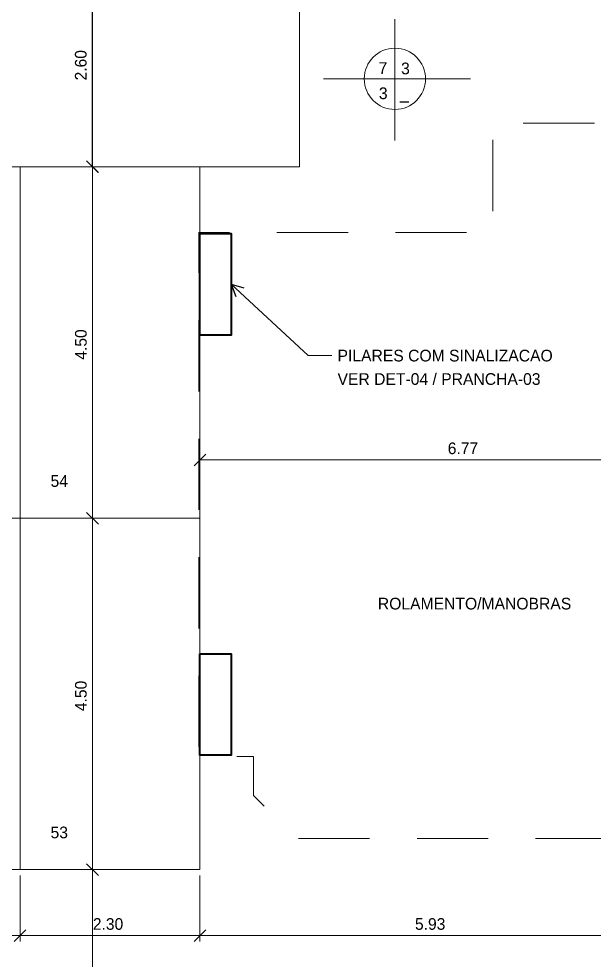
# Model space of a CAD drawing. Header units: metres. Extents: x -4.2 to 85, y -21.1 to 42.
# Drawn here: x 8.07 to 15.43, y 11.97 to 24.02 of the extents above; entities that cross this region are included whole.
import ezdxf
from ezdxf.enums import TextEntityAlignment as Align

# ---------------------------------------------------------------- set-up
doc = ezdxf.new("R2010")
doc.units = ezdxf.units.M
doc.header["$MEASUREMENT"] = 0
doc.linetypes.add('DGN Style 2', pattern=[1.517359, 0.910415, -0.606944])
for name, color, linetype, lineweight in [('Level 23', 7, 'Continuous', 0), ('Level 24', 7, 'Continuous', 0), ('Level 42', 7, 'Continuous', 0), ('Level 8', 7, 'Continuous', 0)]:
    doc.layers.add(name, color=color, linetype=linetype, lineweight=lineweight)
doc.styles.add('Style-CIVIL', font='CIVIL.shx')
doc.styles.add('Style-INTL_ENGINEERING', font='INTL_ENGINEERING.shx')
doc.dimstyles.get("Standard").update_dxf_attribs({"dimtxt": 0.18, "dimasz": 0.18, "dimexe": 0.18, "dimexo": 0.0625, "dimgap": 0.09, "dimtad": 0, "dimtih": 1, "dimtoh": 1, "dimdec": 4, "dimzin": 1, "dimdsep": 46, "dimtxsty": 'Standard', "dimcen": 0, "dimadec": 0, "dimazin": 0, "dimtfac": 1, "dimtdec": 4, "dimtofl": 0, "dimtmove": 0, "dimatfit": 3, "dimfxl": 0, "dimtolj": 1, "dimtzin": 1, "dimarcsym": 0})

# ---------------------------------------------------------------- blocks, each defined once
blk = doc.blocks.new('*D34')
at = {"layer": 'Defpoints'}
for p in [(8.09, 13.13), (9.015, 13.13), (9.015, 9.993), (8.541, 6.857)]:
    blk.add_point(p, dxfattribs=at)
at = {"layer": 'Level 23', "color": 2, "linetype": 'Continuous', "lineweight": 0}
for p, q in [((8.94, 13.204), (9.09, 13.055)), ((8.164, 13.13), (9.089, 13.13)), ((9.015, 6.857), (9.015, 13.13)), ((9.09, 6.782), (8.94, 6.931)), ((8.616, 6.857), (9.089, 6.857))]:
    blk.add_line(p, q, dxfattribs=at)
at = {"layer": 'Level 23', "color": 2, "linetype": 'Continuous', "lineweight": 0, "style": 'Style-INTL_ENGINEERING'}
blk.add_text('6.27', height=0.1492, rotation=90, dxfattribs=at).set_placement((8.866, 9.776), align=Align.MIDDLE_LEFT)
blk = doc.blocks.new('_Oblique')
at = {"color": 0, "linetype": 'ByBlock', "lineweight": -2}
blk.add_line((0.5, 0.5), (-0.5, -0.5), dxfattribs=at)
blk = doc.blocks.new('*D35')
at = {"layer": 'Defpoints'}
for p in [(9.015, 17.63), (9.24, 17.63), (9.015, 15.38), (8.09, 13.13)]:
    blk.add_point(p, dxfattribs=at)
at = {"layer": 'Level 23', "color": 2, "linetype": 'Continuous', "lineweight": 0}
for p, q in [((8.94, 17.704), (9.09, 17.555)), ((9.165, 17.63), (8.941, 17.63)), ((9.015, 13.13), (9.015, 17.63)), ((9.09, 13.055), (8.94, 13.204)), ((8.164, 13.13), (9.089, 13.13))]:
    blk.add_line(p, q, dxfattribs=at)
at = {"layer": 'Level 23', "color": 2, "linetype": 'Continuous', "lineweight": 0, "style": 'Style-INTL_ENGINEERING'}
blk.add_text('4.50', height=0.1492, rotation=90, dxfattribs=at).set_placement((8.866, 15.16), align=Align.MIDDLE_LEFT)
blk = doc.blocks.new('*D36')
at = {"layer": 'Defpoints'}
for p in [(9.015, 22.13), (9.414, 22.13), (9.015, 19.88), (9.24, 17.63)]:
    blk.add_point(p, dxfattribs=at)
at = {"layer": 'Level 23', "color": 2, "linetype": 'Continuous', "lineweight": 0}
for p, q in [((8.94, 22.204), (9.09, 22.055)), ((9.34, 22.13), (8.941, 22.13)), ((9.015, 17.63), (9.015, 22.13)), ((9.09, 17.555), (8.94, 17.704)), ((9.165, 17.63), (8.941, 17.63))]:
    blk.add_line(p, q, dxfattribs=at)
at = {"layer": 'Level 23', "color": 2, "linetype": 'Continuous', "lineweight": 0, "style": 'Style-INTL_ENGINEERING'}
blk.add_text('4.50', height=0.1492, rotation=90, dxfattribs=at).set_placement((8.866, 19.66), align=Align.MIDDLE_LEFT)
blk = doc.blocks.new('*D37')
at = {"layer": 'Defpoints', "color": 0, "linetype": 'Continuous', "lineweight": 40}
for p in [(9.015, 24.73), (9.915, 24.73), (9.414, 22.13)]:
    blk.add_point(p, dxfattribs=at)
at = {"layer": 'Level 23', "color": 2, "linetype": 'Continuous', "lineweight": 0}
for p, q in [((9.841, 24.73), (8.941, 24.73)), ((9.34, 22.13), (8.941, 22.13))]:
    blk.add_line(p, q, dxfattribs=at)
at = {"layer": 'Level 23', "color": 0, "linetype": 'Continuous', "lineweight": -2}
blk.add_line((9.015, 22.13), (9.015, 24.73), dxfattribs=at)
at = {"layer": 'Level 23', "color": 0, "linetype": 'Continuous', "lineweight": -2, "xscale": 0.14925, "yscale": 0.14925, "zscale": 0.14925}
for p, rotation in [((9.015, 24.73), 90), ((9.015, 22.13), 270)]:
    blk.add_blockref('_Oblique', p, dxfattribs=dict(at, rotation=rotation))
at = {"layer": 'Level 23', "color": 0, "linetype": 'Continuous', "lineweight": 0, "insert": (8.866, 23.43), "char_height": 0.1492, "attachment_point": 5, "rotation": 90, "style": 'Style-INTL_ENGINEERING'}
blk.add_mtext('2.60', dxfattribs=at)
blk = doc.blocks.new('TerminatorOpen')
at = {"color": 0, "linetype": 'ByBlock', "lineweight": -2}
for q in [(-1, 0.5), (-1, 0), (-1, -0.5)]:
    blk.add_line((0, 0), q, dxfattribs=at)
blk = doc.blocks.new('*D205')
at = {"layer": 'Defpoints'}
for p in [(5.79, 13.13), (8.09, 13.13), (6.94, 12.285), (8.09, 12.285)]:
    blk.add_point(p, dxfattribs=at)
at = {"layer": 'Level 23', "color": 2, "linetype": 'Continuous', "lineweight": 0}
for p, q in [((5.79, 13.055), (5.79, 12.211)), ((8.09, 13.055), (8.09, 12.211)), ((5.715, 12.21), (5.864, 12.36)), ((8.164, 12.36), (8.015, 12.21)), ((5.79, 12.285), (8.09, 12.285))]:
    blk.add_line(p, q, dxfattribs=at)
at = {"layer": 'Level 23', "color": 2, "linetype": 'Continuous', "lineweight": 0, "style": 'Style-INTL_ENGINEERING'}
blk.add_text('2.30', height=0.1492, dxfattribs=at).set_placement((6.72, 12.434), align=Align.MIDDLE_LEFT)
blk = doc.blocks.new('*D206')
at = {"layer": 'Defpoints'}
for p in [(8.09, 13.13), (10.39, 13.13), (9.24, 12.285), (10.39, 12.285)]:
    blk.add_point(p, dxfattribs=at)
at = {"layer": 'Level 23', "color": 2, "linetype": 'Continuous', "lineweight": 0}
for p, q in [((8.09, 13.055), (8.09, 12.211)), ((10.39, 13.055), (10.39, 12.211)), ((8.015, 12.21), (8.164, 12.36)), ((10.464, 12.36), (10.315, 12.21)), ((8.09, 12.285), (10.39, 12.285))]:
    blk.add_line(p, q, dxfattribs=at)
at = {"layer": 'Level 23', "color": 2, "linetype": 'Continuous', "lineweight": 0, "style": 'Style-INTL_ENGINEERING'}
blk.add_text('2.30', height=0.1492, dxfattribs=at).set_placement((9.02, 12.434), align=Align.MIDDLE_LEFT)
blk = doc.blocks.new('*D207')
at = {"layer": 'Defpoints'}
for p in [(16.32, 13.545), (10.39, 13.13), (13.355, 12.285), (16.32, 12.285)]:
    blk.add_point(p, dxfattribs=at)
at = {"layer": 'Level 23', "color": 2, "linetype": 'Continuous', "lineweight": 0}
for p, q in [((16.32, 13.47), (16.32, 12.211)), ((10.39, 13.055), (10.39, 12.211)), ((10.315, 12.21), (10.464, 12.36)), ((16.394, 12.36), (16.245, 12.21)), ((10.39, 12.285), (16.32, 12.285))]:
    blk.add_line(p, q, dxfattribs=at)
at = {"layer": 'Level 23', "color": 2, "linetype": 'Continuous', "lineweight": 0, "style": 'Style-INTL_ENGINEERING'}
blk.add_text('5.93', height=0.1492, dxfattribs=at).set_placement((13.141, 12.434), align=Align.MIDDLE_LEFT)
blk = doc.blocks.new('*D266')
at = {"layer": 'Defpoints'}
for p in [(10.39, 18.377), (13.777, 18.377), (10.39, 17.63), (17.164, 17.409)]:
    blk.add_point(p, dxfattribs=at)
at = {"layer": 'Level 23', "color": 2, "linetype": 'Continuous', "lineweight": 0}
for p, q in [((10.315, 18.302), (10.464, 18.451)), ((10.39, 17.704), (10.39, 18.451)), ((17.239, 18.451), (17.09, 18.302)), ((17.164, 17.483), (17.164, 18.451)), ((17.164, 18.377), (10.39, 18.377))]:
    blk.add_line(p, q, dxfattribs=at)
at = {"layer": 'Level 23', "color": 2, "linetype": 'Continuous', "lineweight": 0, "style": 'Style-INTL_ENGINEERING'}
blk.add_text('6.77', height=0.1492, dxfattribs=at).set_placement((13.56, 18.525), align=Align.MIDDLE_LEFT)

msp = doc.modelspace()

# ---------------------------------------------------------------- linework, layer by layer
at = {"layer": 'Level 24', "color": 2, "linetype": 'Continuous', "lineweight": 13}
for p, q in [((12.884, 22.466), (12.884, 24.02)), ((11.969, 23.257), (13.852, 23.257))]:
    msp.add_line(p, q, dxfattribs=at)
at = {"layer": 'Level 24', "color": 2, "linetype": 'Continuous', "lineweight": 0}
msp.add_line((12.075, 19.712), (11.775, 19.712), dxfattribs=at)
at = {"layer": 'Level 24', "color": 2, "linetype": 'Continuous', "lineweight": 13}
msp.add_circle((12.884, 23.256), 0.392, dxfattribs=at)
at = {"layer": 'Level 42', "color": 2, "linetype": 'Continuous', "lineweight": 40, "flags": 128}
for points in [[(10.39, 21.275), (10.79, 21.275), (10.79, 19.975), (10.39, 19.975)], [(10.39, 15.895), (10.79, 15.895), (10.79, 14.595), (10.39, 14.595)]]:
    msp.add_lwpolyline(points, close=True, dxfattribs=at)
at = {"layer": 'Level 8', "color": 7, "linetype": 'DGN Style 2', "lineweight": 0, "flags": 128}
msp.add_lwpolyline([(33.725, 21.939), (38.035, 21.939), (38.035, 22.689), (46.865, 22.689), (46.865, 21.289), (50.625, 21.289), (50.625, 14.579), (49.925, 14.579), (49.925, 14.079), (49.375, 13.529), (39.847, 13.529), (39.227, 12.909), (31.911, 12.909), (31.694, 13.126), (29.305, 13.126), (29.088, 12.909), (21.772, 12.909), (21.152, 13.529), (11.625, 13.529), (11.075, 14.079), (11.075, 14.579), (10.375, 14.579), (10.375, 21.289), (14.135, 21.289), (14.135, 22.689), (22.965, 22.689), (22.965, 21.939), (27.274, 21.939), (27.274, 26.725), (33.724, 26.725), (33.725, 21.939)], dxfattribs=at)
at = {"layer": 'Level 8', "color": 7, "linetype": 'Continuous', "lineweight": 13, "flags": 128}
msp.add_lwpolyline([(9.99, 24.73), (7.164, 24.73), (7.164, 22.13), (11.664, 22.13), (11.664, 24.73), (10.69, 24.73)], dxfattribs=at)
for points in [[(8.09, 22.13), (5.79, 22.13), (5.79, 17.63), (8.09, 17.63)], [(10.39, 22.13), (8.09, 22.13), (8.09, 17.63), (10.39, 17.63)], [(8.09, 17.63), (5.79, 17.63), (5.79, 13.13), (8.09, 13.13)], [(10.39, 17.63), (8.09, 17.63), (8.09, 13.13), (10.39, 13.13)]]:
    msp.add_lwpolyline(points, close=True, dxfattribs=at)

# ---------------------------------------------------------------- texts
at = {"layer": 'Level 24', "color": 2, "linetype": 'Continuous', "lineweight": 13, "style": 'Style-CIVIL'}
for s, p in [('7', (12.675, 23.319)), ('3', (12.963, 23.314)), ('3', (12.679, 22.996)), ('_', (12.949, 22.996))]:
    msp.add_text(s, height=0.15, dxfattribs=at).set_placement(p)
at = {"layer": 'Level 24', "color": 2, "linetype": 'Continuous', "lineweight": 13, "char_height": 0.15}
for s, insert, attachment_point, line_spacing_factor, style in [('PILARES COM SINALIZACAO\\PVER DET-04 / PRANCHA-03\\P', (12.15, 19.787), 1, 1.2, 'Style-CIVIL'), ('54\\P', (8.59, 18.105), 5, 1.200006, 'Style-INTL_ENGINEERING'), ('ROLAMENTO/MANOBRAS\\P', (13.903, 16.535), 5, 1.200006, 'Style-INTL_ENGINEERING'), ('53\\P', (8.59, 13.605), 5, 1.200006, 'Style-INTL_ENGINEERING')]:
    msp.add_mtext(s, dxfattribs=dict(at, insert=insert, attachment_point=attachment_point, line_spacing_factor=line_spacing_factor, style=style))

# ---------------------------------------------------------------- dimensions: what is measured, and where the dimension line sits
at = {"layer": 'Level 23', "color": 2, "linetype": 'Continuous', "lineweight": 0}
for base, p1, p2, angle, override, picture, middle in [((9.015, 24.73), (9.414, 22.13), (9.915, 24.73), 90, {"dimtxt": 0.14925, "dimasz": 0.14925, "dimexe": 0.07425, "dimexo": 0.07425, "dimgap": 0.07425, "dimtad": 1, "dimtih": 0, "dimtoh": 0, "dimdec": 2, "dimzin": 3, "dimtxsty": 'Style-INTL_ENGINEERING', "dimblk": 'Oblique', "dimclre": 2, "dimtdec": 2, "dimatfit": 1, "dimtolj": 0, "dimtzin": 3, "dimlwe": 0}, '*D37', (8.866, 23.43)), ((9.015, 22.13), (9.24, 17.63), (9.414, 22.13), 90, {"dimtxt": 0.14925, "dimasz": 0.14925, "dimexe": 0.07425, "dimexo": 0.07425, "dimgap": 0.07425, "dimtad": 1, "dimtih": 0, "dimtoh": 0, "dimdec": 2, "dimzin": 3, "dimtxsty": 'Style-INTL_ENGINEERING', "dimblk": 'Oblique', "dimclre": 2, "dimtdec": 2, "dimatfit": 1, "dimtolj": 0, "dimtzin": 3, "dimlwe": 0}, '*D36', (9.015, 19.88)), ((10.39, 18.377), (17.164, 17.409), (10.39, 17.63), 180, {"dimtxt": 0.14925, "dimasz": 0.14925, "dimexe": 0.07425, "dimexo": 0.07425, "dimgap": 0.07425, "dimtad": 1, "dimtih": 0, "dimtoh": 0, "dimdec": 2, "dimzin": 7, "dimtxsty": 'Style-INTL_ENGINEERING', "dimblk": 'Oblique', "dimclre": 2, "dimtdec": 2, "dimatfit": 1, "dimtolj": 0, "dimtzin": 7, "dimlwe": 0}, '*D266', (13.777, 18.377)), ((9.015, 17.63), (8.09, 13.13), (9.24, 17.63), 90, {"dimtxt": 0.14925, "dimasz": 0.14925, "dimexe": 0.07425, "dimexo": 0.07425, "dimgap": 0.07425, "dimtad": 1, "dimtih": 0, "dimtoh": 0, "dimdec": 2, "dimzin": 3, "dimtxsty": 'Style-INTL_ENGINEERING', "dimblk": 'Oblique', "dimclre": 2, "dimtdec": 2, "dimatfit": 1, "dimtolj": 0, "dimtzin": 3, "dimlwe": 0}, '*D35', (9.015, 15.38)), ((9.015, 13.13), (8.541, 6.857), (8.09, 13.13), 90, {"dimtxt": 0.14925, "dimasz": 0.14925, "dimexe": 0.07425, "dimexo": 0.07425, "dimgap": 0.07425, "dimtad": 1, "dimtih": 0, "dimtoh": 0, "dimdec": 2, "dimzin": 3, "dimtxsty": 'Style-INTL_ENGINEERING', "dimblk": 'Oblique', "dimclre": 2, "dimtdec": 2, "dimatfit": 1, "dimtolj": 0, "dimtzin": 3, "dimlwe": 0}, '*D34', (9.015, 9.993))]:
    dim = msp.add_linear_dim(base=base, p1=p1, p2=p2, angle=angle, dimstyle='Standard', override=override, dxfattribs=at)
    dim.commit()
    dim.dimension.update_dxf_attribs({"geometry": picture, "text_midpoint": middle})
for base, p1, p2, picture, middle in [((16.32, 12.285), (10.39, 13.13), (16.32, 13.545), '*D207', (13.355, 12.285)), ((8.09, 12.285), (5.79, 13.13), (8.09, 13.13), '*D205', (6.94, 12.285)), ((10.39, 12.285), (8.09, 13.13), (10.39, 13.13), '*D206', (9.24, 12.285))]:
    dim = msp.add_linear_dim(base=base, p1=p1, p2=p2, dimstyle='Standard', override={"dimtxt": 0.14925, "dimasz": 0.14925, "dimexe": 0.07425, "dimexo": 0.07425, "dimgap": 0.07425, "dimtad": 1, "dimtih": 0, "dimtoh": 0, "dimdec": 2, "dimzin": 3, "dimtxsty": 'Style-INTL_ENGINEERING', "dimblk": 'Oblique', "dimclre": 2, "dimtdec": 2, "dimatfit": 1, "dimtolj": 0, "dimtzin": 3, "dimlwe": 0}, dxfattribs=at)
    dim.commit()
    dim.dimension.update_dxf_attribs({"geometry": picture, "text_midpoint": middle})

# ---------------------------------------------------------------- leaders
msp.add_leader([(10.79, 20.625), (11.775, 19.712)], dimstyle='Standard', override={"dimtxt": 0.15, "dimasz": 0.15, "dimgap": 0, "dimtad": 1, "dimtxsty": 'Style-INTL_ENGINEERING', "dimldrblk": 'TerminatorOpen'}, dxfattribs=at)

doc.saveas('drawing.dxf')
